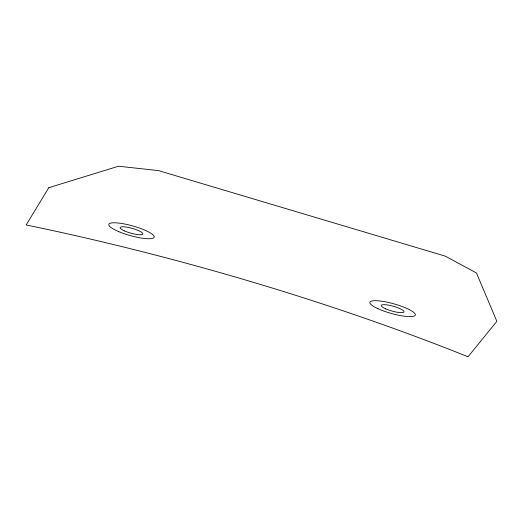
<?xml version="1.0" encoding="UTF-8"?>
<svg xmlns="http://www.w3.org/2000/svg" width="523" height="523" viewBox="0 0 523 523"><rect width="100%" height="100%" fill="white"/><g stroke="black" fill="none" stroke-linecap="round" stroke-linejoin="round"><path stroke-width="0.78" d="M48.809 187.665L26.15 224.968A596.547 126.063 15.7 0 1 241.103 278.687L265.22 285.885A596.547 126.063 15.7 0 1 468.02 356.778L496.85 321.318L476.473 272.986L445.236 256.133L158.613 170.629L118.571 166.222L48.809 187.665M377.854 308.629A23.581 4.982 15.7 0 0 414.974 315.572A23.581 4.982 15.7 0 0 385.013 301.745A23.581 4.982 15.7 0 0 377.854 308.629M385.66 308.838A11.787 2.491 15.7 0 0 403.88 312.015A11.787 2.491 15.7 0 0 388.301 305.105A11.787 2.491 15.7 0 0 385.66 308.838M118.499 231.519A23.581 4.982 15.7 0 0 154.167 237.265A23.581 4.982 15.7 0 0 121.879 223.504A23.581 4.982 15.7 0 0 118.499 231.519M124.559 230.944A11.787 2.491 15.7 0 0 142.779 234.121A11.787 2.491 15.7 0 0 127.2 227.217A11.787 2.491 15.7 0 0 124.559 230.944"/></g></svg>
